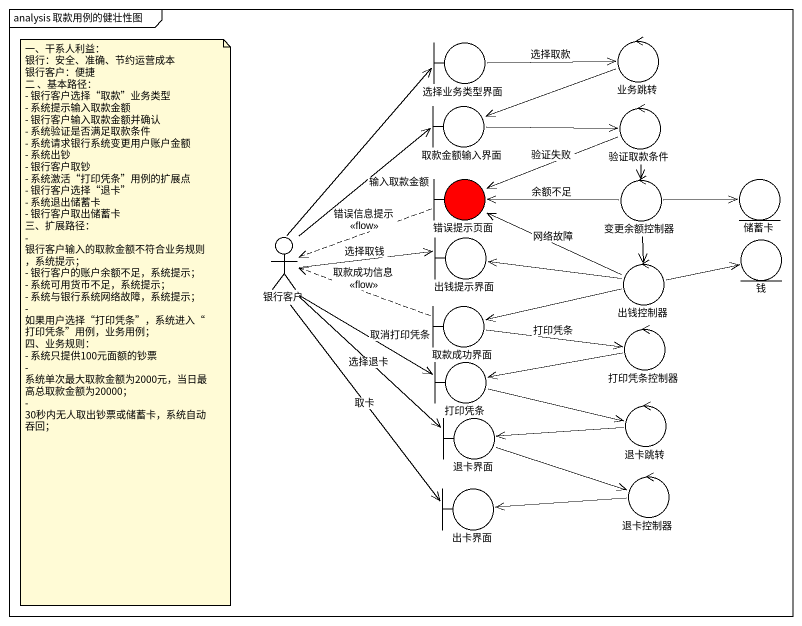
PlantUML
@startuml
mainframe analysis 取款用例的健壮性图
boundary 选择业务类型界面
control 业务跳转
boundary 取款金额输入界面
control 验证取款条件
boundary 错误提示页面 #FF0000
control 变更余额控制器
entity 储蓄卡
actor 银行客户
boundary 出钱提示界面
control 出钱控制器
entity 钱
boundary 取款成功界面
control 打印凭条控制器
boundary 打印凭条
boundary 退卡界面
control 退卡跳转
control 退卡控制器
boundary 出卡界面
选择业务类型界面 -right-> 业务跳转 : 选择取款
业务跳转 -left-> 取款金额输入界面
取款金额输入界面 -right-> 验证取款条件
验证取款条件 -left-> 错误提示页面 : 验证失败
验证取款条件 --> 变更余额控制器
错误提示页面 .left.> 银行客户 : 错误信息提示\n<<flow>>
变更余额控制器 -left-> 错误提示页面 : 余额不足
变更余额控制器 -right-> 储蓄卡
变更余额控制器 --> 出钱控制器
银行客户 -up-> 选择业务类型界面
银行客户 -up-> 取款金额输入界面 : 输入取款金额
银行客户 -right-> 出钱提示界面 : 选择取钱
银行客户 --> 打印凭条 : 取消打印凭条
银行客户 --> 退卡界面 : 选择退卡
银行客户 --> 出卡界面 : 取卡
出钱控制器 -left-> 错误提示页面 : 网络故障
出钱控制器 -left-> 出钱提示界面
出钱控制器 -right-> 钱
出钱控制器 -left-> 取款成功界面
取款成功界面 .left.> 银行客户 : 取款成功信息\n<<flow>>
取款成功界面 -right-> 打印凭条控制器 : 打印凭条
打印凭条控制器 -left-> 打印凭条
打印凭条 -right-> 退卡跳转
退卡界面 -right-> 退卡控制器
退卡跳转 -left-> 退卡界面
退卡控制器 -left-> 出卡界面
note as N1
  一、干系人利益：
  银行：安全、准确、节约运营成本
  银行客户：便捷
  二 、基本路径：
  - 银行客户选择“取款”业务类型
  - 系统提示输入取款金额
  - 银行客户输入取款金额并确认
  - 系统验证是否满足取款条件
  - 系统请求银行系统变更用户账户金额
  - 系统出钞
  - 银行客户取钞
  - 系统激活“打印凭条”用例的扩展点
  - 银行客户选择“退卡”
  - 系统退出储蓄卡
  - 银行客户取出储蓄卡
  三、扩展路径：
  - 银行客户输入的取款金额不符合业务规则，系统提示；
  - 银行客户的账户余额不足，系统提示；
  - 系统可用货币不足，系统提示；
  - 系统与银行系统网络故障，系统提示；
  - 如果用户选择“打印凭条”，系统进入“打印凭条”用例，业务用例；
  四、业务规则：
  - 系统只提供100元面额的钞票
  - 系统单次最大取款金额为2000元，当日最高总取款金额为20000；
  - 30秒内无人取出钞票或储蓄卡，系统自动吞回；
end note
@enduml
